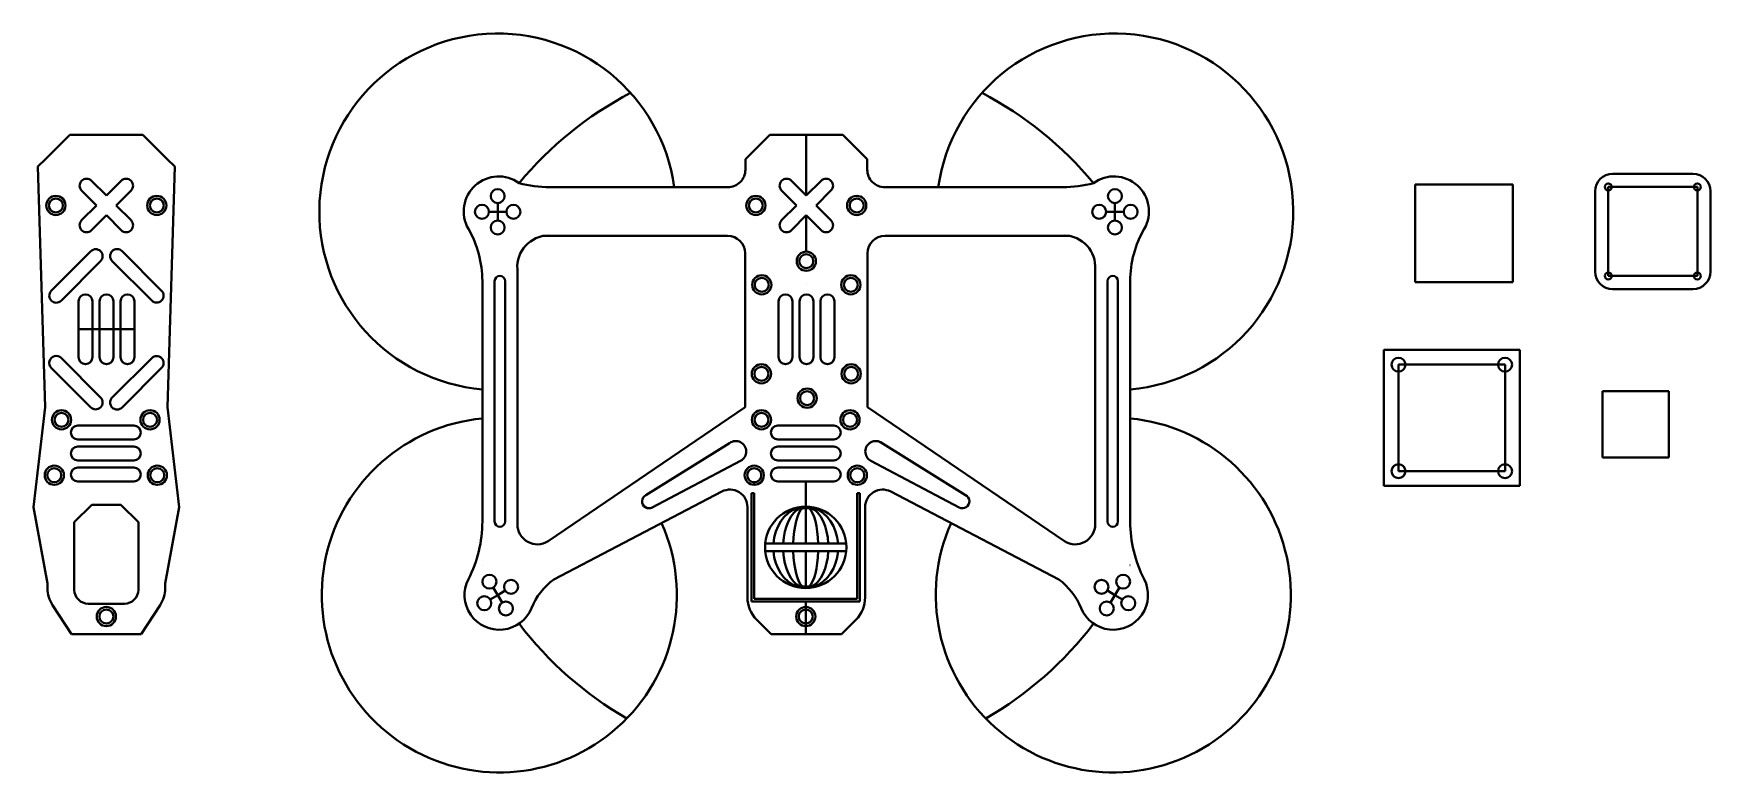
# Model space of a CAD drawing. Header units: millimetres. Extents: x -256 to 224, y -106 to 106.
import ezdxf

# ---------------------------------------------------------------- set-up
doc = ezdxf.new("R2010")
doc.units = ezdxf.units.MM
doc.layers.add('ModelSketch_Visible', color=7, linetype='Continuous', lineweight=40)

msp = doc.modelspace()

# ---------------------------------------------------------------- linework, layer by layer
at = {"layer": 'ModelSketch_Visible'}
for p, q in [((-252.85, 69.96), (-245.85, 76.96)), ((-245.85, 76.96), (-235.39, 76.96)), ((-235.39, 76.96), (-224.94, 76.96)), ((-217.94, 69.96), (-224.94, 76.96)), ((-217.94, 69.96), (-224.94, 76.96)), ((-52.44, 69.96), (-45.44, 76.96)), ((-45.44, 76.96), (-34.99, 76.96)), ((-34.99, 76.96), (-34.99, 59.54)), ((-34.99, 76.96), (-24.53, 76.96)), ((-17.53, 69.96), (-24.53, 76.96)), ((-252.85, 69.96), (-254.98, 67.83)), ((-254.98, 67.83), (-252.89, -1.03)), ((-217.94, 69.96), (-215.81, 67.83)), ((-215.81, 67.83), (-217.89, -1.03)), ((-52.44, 66.95), (-52.44, 69.96)), ((-17.53, 66.95), (-17.53, 69.96)), ((-239.64, 63.78), (-235.39, 59.54)), ((-235.39, 59.54), (-231.15, 63.78)), ((-39.23, 63.78), (-34.99, 59.54)), ((-34.99, 59.54), (-30.74, 63.78)), ((167.3, 62.74), (139.3, 62.74)), ((139.3, 34.74), (139.3, 62.74)), ((167.3, 34.74), (167.3, 62.74)), ((218.88, 65.76), (195.88, 65.76)), ((-238.22, 56.71), (-242.47, 60.95)), ((-228.32, 60.95), (-232.57, 56.71)), ((-57.44, 61.95), (-108.45, 61.95)), ((-37.82, 56.71), (-42.06, 60.95)), ((-27.92, 60.95), (-32.16, 56.71)), ((-12.53, 61.95), (38.47, 61.95)), ((190.88, 60.76), (190.88, 37.76)), ((220.13, 62.01), (194.63, 62.01)), ((194.63, 36.51), (194.63, 62.01)), ((220.13, 36.51), (220.13, 62.01)), ((223.88, 60.76), (223.88, 37.76)), ((-242.47, 52.47), (-238.22, 56.71)), ((-235.39, 53.88), (-239.64, 49.64)), ((-231.15, 49.64), (-235.39, 53.88)), ((-232.57, 56.71), (-228.32, 52.47)), ((-123.35, 54.9), (-125.85, 54.9)), ((-123.35, 54.9), (-123.35, 57.4)), ((-123.35, 54.9), (-123.35, 52.4)), ((-123.35, 54.9), (-120.85, 54.9)), ((-42.06, 52.47), (-37.82, 56.71)), ((-34.99, 53.88), (-39.23, 49.64)), ((-30.74, 49.64), (-34.99, 53.88)), ((-34.99, 53.88), (-34.99, 43.48)), ((-32.16, 56.71), (-27.92, 52.47)), ((53.38, 54.9), (50.88, 54.9)), ((53.38, 54.9), (53.38, 57.4)), ((53.38, 54.9), (55.88, 54.9)), ((53.38, 54.9), (53.38, 52.4)), ((-57.55, 48.04), (-110.48, 48.04)), ((-12.42, 48.04), (40.5, 48.04)), ((-239.87, 43.59), (-251.15, 32.25)), ((-230.89, 43.61), (-219.57, 32.29)), ((-248.31, 29.43), (-237.03, 40.77)), ((-222.4, 29.46), (-233.72, 40.78)), ((-117.71, 38.46), (-117.71, -34.63)), ((-52.49, 43.02), (-52.49, -1.03)), ((-17.49, 43.02), (-17.49, -1.03)), ((47.73, 38.46), (47.73, -34.63)), ((-127.74, 35.04), (-127.74, -33.86)), ((-124.22, 35.04), (-124.22, -33.86)), ((-121.22, -33.86), (-121.22, 35.04)), ((-34.99, 33.98), (-34.99, 33.98)), ((-34.99, 33.98), (-34.99, 33.98)), ((51.25, -33.86), (51.25, 35.04)), ((54.25, 35.04), (54.25, -33.86)), ((57.76, 35.04), (57.76, -33.86)), ((167.3, 34.74), (139.3, 34.74)), ((220.13, 36.51), (194.63, 36.51)), ((-243.35, 13.23), (-243.35, 29.23)), ((-239.35, 29.23), (-239.35, 13.23)), ((-237.35, 13.23), (-237.35, 29.23)), ((-233.35, 29.23), (-233.35, 13.23)), ((-231.35, 13.23), (-231.35, 29.23)), ((-227.35, 29.23), (-227.35, 13.23)), ((-42.94, 13.23), (-42.94, 29.23)), ((-38.94, 29.23), (-38.94, 13.23)), ((-36.94, 13.23), (-36.94, 29.23)), ((-32.94, 29.23), (-32.94, 13.23)), ((-30.94, 13.23), (-30.94, 29.23)), ((-26.94, 29.23), (-26.94, 13.23)), ((218.88, 32.76), (195.88, 32.76)), ((-243.35, 21.23), (-227.35, 21.23)), ((130.32, -23.65), (130.32, 15.35)), ((169.32, 15.35), (130.32, 15.35)), ((169.32, -23.65), (169.32, 15.35)), ((-239.87, -1.14), (-251.15, 10.2)), ((-248.31, 13.02), (-237.03, 1.68)), ((-222.4, 12.99), (-233.72, 1.67)), ((-230.89, -1.15), (-219.57, 10.16)), ((134.57, -19.4), (134.57, 11.1)), ((165.07, 11.1), (134.57, 11.1)), ((165.07, -19.4), (165.07, 11.1)), ((192.99, 3.5), (192.99, -15.5)), ((192.99, 3.5), (211.99, 3.5)), ((211.99, 3.5), (211.99, -15.5)), ((-256.24, -29.68), (-252.89, -1.03)), ((-217.89, -1.03), (-214.55, -29.68)), ((-52.49, -1.03), (-108.92, -39.5)), ((-17.49, -1.03), (38.95, -39.5)), ((-243.55, -6.35), (-227.55, -6.35)), ((-43.14, -6.35), (-27.14, -6.35)), ((-227.55, -10.35), (-243.55, -10.35)), ((-243.55, -12.35), (-227.55, -12.35)), ((-80.93, -26.27), (-56.97, -11.36)), ((-27.14, -10.35), (-43.14, -10.35)), ((-43.14, -12.35), (-27.14, -12.35)), ((-13.7, -11.12), (10.64, -26.27)), ((-227.55, -16.35), (-243.55, -16.35)), ((-243.55, -18.35), (-227.55, -18.35)), ((-53.81, -16.44), (-79.07, -29.82)), ((-27.14, -16.35), (-43.14, -16.35)), ((-43.14, -18.35), (-27.14, -18.35)), ((-16.48, -16.44), (8.79, -29.82)), ((192.99, -15.5), (211.99, -15.5)), ((-227.55, -22.35), (-243.55, -22.35)), ((-49.89, -23.33), (-49.89, -22.58)), ((-27.14, -22.35), (-43.14, -22.35)), ((-35.14, -29.59), (-35.14, -22.35)), ((169.32, -23.65), (130.32, -23.65)), ((165.07, -19.4), (134.57, -19.4)), ((-59.15, -25.25), (-107.27, -50.44)), ((-49.89, -25.74), (-50.64, -25.74)), ((-50.64, -56.74), (-50.64, -25.74)), ((-49.89, -41.24), (-49.89, -25.74)), ((-49.89, -26.49), (-49.89, -25.74)), ((-49.89, -55.99), (-49.89, -26.49)), ((-20.39, -26.49), (-20.39, -25.74)), ((-19.64, -25.74), (-20.39, -25.74)), ((-20.39, -55.99), (-20.39, -26.49)), ((-19.64, -56.74), (-19.64, -25.74)), ((-10.83, -25.25), (37.29, -50.44)), ((10.64, -26.27), (10.64, -26.27)), ((-256.24, -29.68), (-252.24, -51.61)), ((-239.58, -29.02), (-244.58, -34.02)), ((-231.21, -29.02), (-239.58, -29.02)), ((-231.21, -29.02), (-226.21, -34.02)), ((-214.55, -29.68), (-218.55, -51.61)), ((-51.83, -51.61), (-51.83, -29.68)), ((-32.08, -30), (-38.2, -30)), ((-35.14, -30), (-35.14, -36.83)), ((-35.14, -40.16), (-35.14, -30)), ((-18.14, -29.45), (-18.14, -29.68)), ((-18.14, -51.61), (-18.14, -29.68)), ((-244.58, -34.02), (-244.58, -53.39)), ((-226.21, -34.02), (-226.21, -53.39)), ((-35.14, -36.83), (-35.14, -40.16)), ((-23.55, -40.16), (-46.74, -40.16)), ((-23.55, -42.32), (-46.74, -42.32)), ((-35.14, -42.32), (-35.14, -52.48)), ((-35.14, -42.32), (-35.14, -52.48)), ((-20.39, -41.24), (-20.39, -55.99)), ((-127.74, -46.33), (-127.66, -46.33)), ((57.76, -46.33), (57.68, -46.33)), ((-252.24, -51.61), (-252.24, -52.92)), ((-218.55, -51.61), (-218.55, -52.92)), ((-122.04, -57.02), (-124.66, -52.76)), ((-51.83, -51.61), (-51.83, -55.59)), ((-32.08, -52.48), (-38.2, -52.48)), ((-18.14, -51.61), (-18.14, -55.59)), ((52.07, -57.02), (54.68, -52.76)), ((-230.21, -57.39), (-240.58, -57.39)), ((-123.35, -54.89), (-125.48, -56.2)), ((-123.35, -54.89), (-121.22, -53.58)), ((-19.64, -56.74), (-50.64, -56.74)), ((-20.39, -55.99), (-49.89, -55.99)), ((-35.14, -56.74), (-35.14, -66.11)), ((53.38, -54.89), (51.25, -53.58)), ((53.38, -54.89), (55.5, -56.2)), ((-250.78, -57.83), (-245.39, -66.11)), ((-225.39, -66.11), (-220.01, -57.83)), ((-45.04, -66.11), (-49.19, -61.96)), ((-24.94, -66.11), (-20.78, -61.96)), ((-235.39, -66.11), (-245.39, -66.11)), ((-235.39, -66.11), (-225.39, -66.11)), ((-45.04, -66.11), (-35.14, -66.11)), ((-35.14, -66.11), (-24.94, -66.11))]:
    msp.add_line(p, q, dxfattribs=at)
for centre, radius in [((194.63, 62.01), 1), ((220.13, 62.01), 1), ((-249.83, 56.71), 2.75), ((-249.83, 56.71), 2), ((-220.95, 56.71), 2.75), ((-220.95, 56.71), 2), ((-123.35, 59.4), 2), ((-49.43, 56.71), 2.75), ((-49.43, 56.71), 2), ((-20.55, 56.71), 2.75), ((-20.55, 56.71), 2), ((53.38, 59.4), 2), ((-127.85, 54.9), 2), ((-118.85, 54.9), 2), ((48.88, 54.9), 2), ((57.88, 54.9), 2), ((-123.35, 50.4), 2), ((53.38, 50.4), 2), ((-34.99, 40.73), 2.75), ((-34.99, 40.73), 2), ((-47.74, 33.98), 2.75), ((-47.74, 33.98), 2), ((-22.24, 33.98), 2.75), ((-22.24, 33.98), 2), ((194.63, 36.51), 1), ((220.13, 36.51), 1), ((-47.84, 8.48), 2.75), ((-47.84, 8.48), 2), ((-22.14, 8.48), 2.75), ((-22.14, 8.48), 2), ((134.57, 11.1), 2), ((165.07, 11.1), 2), ((-34.76, 1.5), 2.75), ((-34.76, 1.5), 2), ((-248.22, -4.69), 2.75), ((-248.22, -4.69), 2), ((-222.88, -4.69), 2.75), ((-222.88, -4.69), 2), ((-47.82, -4.69), 2.75), ((-47.82, -4.69), 2), ((-22.47, -4.69), 2.75), ((-22.47, -4.69), 2), ((-250.3, -20.58), 2.75), ((-250.3, -20.58), 2), ((-220.8, -20.58), 2.75), ((-220.8, -20.58), 2), ((-49.89, -20.58), 2.75), ((-49.89, -20.58), 2), ((-20.39, -20.58), 2.75), ((-20.39, -20.58), 2), ((134.57, -19.4), 2), ((165.07, -19.4), 2), ((-35.14, -41.24), 11.65), ((-125.71, -51.06), 2), ((-119.52, -52.54), 2), ((49.54, -52.54), 2), ((55.73, -51.06), 2), ((-127.18, -57.25), 2), ((-120.99, -58.73), 2), ((51.02, -58.73), 2), ((57.21, -57.25), 2), ((-235.39, -61.05), 2.75), ((-235.39, -61.05), 2), ((-35.14, -61.05), 2.75), ((-35.14, -61.05), 2)]:
    msp.add_circle(centre, radius, dxfattribs=at)
for centre, radius, start, end in [((-123.35, 54.9), 51.06, 7.9307, 265.0721), ((53.38, 54.9), 51.06, 274.9279, 172.0693), ((-37.04, -3.29), 104.1, 117.6176, 140.3628), ((-32.93, -3.29), 104.1, 39.6372, 62.3824), ((-241.05, 62.37), 2, 45, 225), ((-229.74, 62.37), 2, 315, 135), ((-123.08, 55.02), 10, 54.014, 209.9651), ((-108.45, 95.44), 33.49, 254.8431, 270), ((-57.44, 66.95), 5, 270, 0.0002), ((-40.64, 62.37), 2, 45, 225), ((-29.33, 62.37), 2, 315, 135), ((-12.53, 66.95), 5, 179.9998, 270), ((38.47, 95.44), 33.49, 270, 285.1569), ((53.11, 55.02), 10, 330.0349, 125.986), ((195.88, 60.76), 5, 90, 180), ((218.88, 60.76), 5, 0, 90), ((-241.05, 51.05), 2, 135, 315), ((-229.74, 51.05), 2, 225, 45), ((-157.74, 35.04), 30, 0, 29.9651), ((-108.73, 39.09), 9, 90.9122, 184.0309), ((-123.35, 54.9), 51.06, 352.2753, 352.4935), ((-57.55, 42.98), 5.06, 0.4873, 89.9996), ((-40.64, 51.05), 2, 135, 315), ((-29.33, 51.05), 2, 225, 45), ((-12.42, 42.98), 5.06, 90.0004, 179.5127), ((53.38, 54.9), 51.06, 187.5065, 187.7247), ((38.75, 39.09), 9, 355.9691, 89.0878), ((87.76, 35.04), 30, 150.0349, 180), ((-238.45, 42.18), 2, 315.1734, 135.1734), ((-232.3, 42.19), 2, 45, 225), ((-122.72, 35.04), 1.5, 0, 180), ((52.75, 35.04), 1.5, 0, 180), ((195.88, 37.76), 5, 180, 270), ((218.88, 37.76), 5, 270, 0), ((-249.73, 30.84), 2, 135.1734, 315.1734), ((-241.35, 29.23), 2, 0, 180), ((-235.35, 29.23), 2, 0, 180), ((-229.35, 29.23), 2, 0, 180), ((-220.99, 30.88), 2, 225, 45), ((-40.94, 29.23), 2, 0, 180), ((-34.94, 29.23), 2, 0, 180), ((-28.94, 29.23), 2, 0, 180), ((-249.73, 11.61), 2, 44.8266, 224.8266), ((-241.35, 13.23), 2, 180, 0), ((-235.35, 13.23), 2, 180, 0), ((-229.35, 13.23), 2, 180, 0), ((-220.99, 11.57), 2, 315, 135), ((-40.94, 13.23), 2, 180, 0), ((-34.94, 13.23), 2, 180, 0), ((-28.94, 13.23), 2, 180, 0), ((-238.45, 0.27), 2, 224.8266, 44.8266), ((-232.3, 0.26), 2, 135, 315), ((-122.88, -54.89), 50.83, 95.4793, 23.9146), ((52.91, -54.89), 50.83, 156.0854, 84.5207), ((-243.55, -8.35), 2, 90, 270), ((-227.55, -8.35), 2, 270, 90), ((-43.14, -8.35), 2, 90, 270), ((-27.14, -8.35), 2, 270, 90), ((-243.55, -14.35), 2, 90, 270), ((-227.55, -14.35), 2, 270, 90), ((-55.2, -13.78), 3, 297.6335, 126.1559), ((-43.14, -14.35), 2, 90, 270), ((-27.14, -14.35), 2, 270, 90), ((-15.09, -13.78), 3, 53.849, 242.3665), ((-243.55, -20.35), 2, 90, 270), ((-227.55, -20.35), 2, 270, 90), ((-43.14, -20.35), 2, 90, 270), ((-27.14, -20.35), 2, 270, 90), ((-80, -28.05), 2, 117.6335, 297.9057), ((-56.83, -29.68), 5, 359.9996, 117.6335), ((-13.14, -29.68), 5, 62.3665, 180.0004), ((9.71, -28.04), 2, 242.0968, 62.3665), ((-163.74, -33.86), 36, 332.7616, 0), ((-122.72, -33.86), 1.5, 180, 0), ((-111.97, -34.63), 5.74, 180, 301.9707), ((41.99, -34.63), 5.74, 238.0293, 0), ((52.75, -33.86), 1.5, 180, 0), ((93.76, -33.86), 36, 180, 207.2384), ((-122.88, -54.89), 9.95, 152.7616, 337.9042), ((-96.06, -65.78), 19, 126.1399, 157.9042), ((26.09, -65.78), 19, 22.0958, 53.8601), ((52.91, -54.89), 9.95, 202.0958, 27.2384), ((-243.24, -52.92), 9, 179.9999, 213.0421), ((-240.58, -53.39), 4, 180, 270), ((-230.21, -53.39), 4, 270, 0), ((-227.55, -52.92), 9, 326.9579, 0.0001), ((-42.83, -55.59), 9, 179.9999, 225), ((-27.14, -55.59), 9, 315, 0.0001), ((-34.44, 0), 104.1, 217.3054, 240.09), ((-35.53, 0), 104.1, 299.91, 322.6946)]:
    msp.add_arc(centre, radius, start, end, dxfattribs=at)
for ratio, start_param, end_param in [(0.79671, 0.265862, 1.477994), (0.556229, 0.265862, 1.477994), (0.308019, 0.265862, 1.477994), (0.308019, 4.805191, 6.017323), (0.556229, 4.805191, 6.017323), (0.79671, 4.805191, 6.017323), (0.79671, 1.663599, 2.875731), (0.556229, 1.663599, 2.875731), (0.308019, 1.663599, 2.875731), (0.308019, 3.407454, 4.619587), (0.556229, 3.407454, 4.619587), (0.79671, 3.407454, 4.619587)]:
    msp.add_ellipse((-35.14, -41.24), major_axis=(0, 11.65), ratio=ratio, start_param=start_param, end_param=end_param, dxfattribs=at)

doc.saveas('drawing.dxf')
